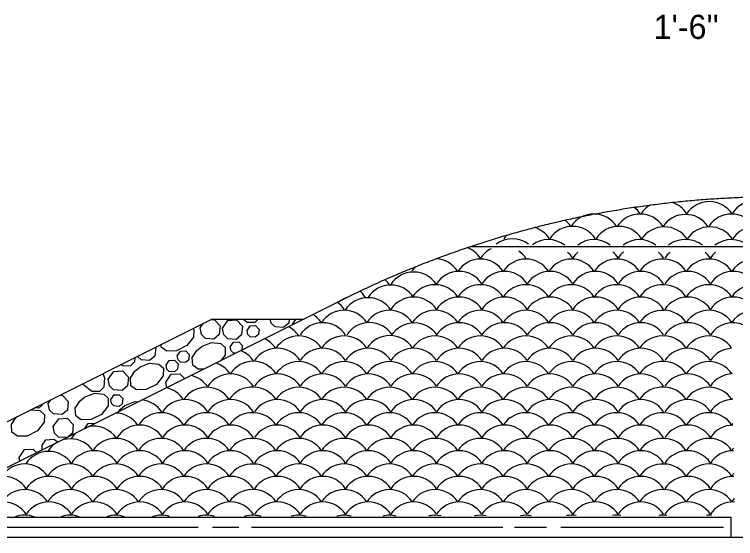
# Model space of a CAD drawing. Extents: x 1007 to 1035.5, y 1000.5 to 1021.5.
# Drawn here: x 1010.44 to 1016.41, y 1005.18 to 1009.52 of the extents above; entities that cross this region are included whole.
import ezdxf

# ---------------------------------------------------------------- set-up
doc = ezdxf.new("R2010")
doc.units = 0
doc.layers.add('1', color=7, linetype='Continuous')
doc.layers.add('5', color=7, linetype='Continuous')

msp = doc.modelspace()

# ---------------------------------------------------------------- linework, layer by layer
at = {"layer": '1'}
for p, q in [((1014.2156, 1007.5984), (1024.5151, 1007.5984)), ((1009.5502, 1005.3571), (1013.1994, 1007.1817)), ((1008.4374, 1005.18), (1012.0662, 1006.9942)), ((1012.8244, 1006.9942), (1012.0662, 1006.9942)), ((1009.4063, 1005.3571), (1016.3695, 1005.3571)), ((1016.3695, 1005.3571), (1016.3695, 1005.1904)), ((1009.982, 1005.2737), (1011.9588, 1005.2737)), ((1012.0775, 1005.2737), (1012.2941, 1005.2737)), ((1012.3988, 1005.2737), (1014.4804, 1005.2737)), ((1014.5782, 1005.2737), (1014.8437, 1005.2737)), ((1014.9624, 1005.2737), (1016.3105, 1005.2737)), ((1009.4063, 1005.1904), (1030.2724, 1005.1904))]:
    msp.add_line(p, q, dxfattribs=at)
msp.add_spline([(1013.1352, 1007.1494), (1013.2015, 1007.1822), (1013.268, 1007.2144), (1013.3347, 1007.246), (1013.4015, 1007.2769), (1013.4684, 1007.3072), (1013.5355, 1007.3368), (1013.6028, 1007.3658), (1013.6702, 1007.3942), (1013.7378, 1007.4219), (1013.8054, 1007.449), (1013.8733, 1007.4754), (1013.9413, 1007.5012), (1014.0094, 1007.5264), (1014.0778, 1007.551), (1014.1462, 1007.5748), (1014.2148, 1007.5982), (1014.2836, 1007.6207), (1014.3524, 1007.6427), (1014.4215, 1007.6641), (1014.4908, 1007.6848), (1014.5601, 1007.7049), (1014.6296, 1007.7243), (1014.6993, 1007.7432), (1014.7691, 1007.7613), (1014.839, 1007.7788), (1014.9091, 1007.7957), (1014.9794, 1007.812), (1015.0498, 1007.8276), (1015.1203, 1007.8426), (1015.1911, 1007.8569), (1015.2619, 1007.8706), (1015.3329, 1007.8837), (1015.4041, 1007.8961), (1015.4754, 1007.9079), (1015.5469, 1007.9191), (1015.6185, 1007.9296), (1015.6903, 1007.9395), (1015.7622, 1007.9487), (1015.8343, 1007.9573), (1015.9065, 1007.9652), (1015.9788, 1007.9726), (1016.0513, 1007.9793), (1016.124, 1007.9853), (1016.1968, 1007.9907), (1016.2698, 1007.9956), (1016.3429, 1007.9997), (1016.4162, 1008.0032), (1016.4896, 1008.0061), (1016.5632, 1008.0083), (1016.6369, 1008.0099), (1016.7108, 1008.0108), (1016.7848, 1008.0112)], degree=3, dxfattribs=at)
at = {"layer": '5'}
for points in [[(1012.0582, 1006.9902), (1012.0904, 1006.9921), (1012.1402, 1006.9405), (1012.133, 1006.8682), (1012.0888, 1006.8314), (1012.0182, 1006.8366), (1011.9849, 1006.8687), (1011.9741, 1006.9242)], [(1011.9741, 1006.9242), (1012, 1006.9612)], [(1012.1584, 1006.9215), (1012.2033, 1006.9852), (1012.2748, 1006.9893), (1012.3246, 1006.9377), (1012.3173, 1006.8655), (1012.2732, 1006.8287), (1012.2025, 1006.8338), (1012.1693, 1006.8661), (1012.1585, 1006.9215)], [(1012.452, 1006.9942), (1012.4272, 1006.9682), (1012.3647, 1006.9693), (1012.3328, 1006.9942)], [(1012.3623, 1006.9018), (1012.3893, 1006.9401), (1012.4322, 1006.9425), (1012.462, 1006.9116), (1012.4577, 1006.8682), (1012.4312, 1006.8462), (1012.3888, 1006.8492), (1012.3688, 1006.8686), (1012.3623, 1006.9017)], [(1012.7123, 1006.9942), (1012.7092, 1006.9631), (1012.665, 1006.9263), (1012.5943, 1006.9314), (1012.5611, 1006.9637), (1012.5552, 1006.9942)], [(1012.7397, 1006.9558), (1012.7667, 1006.9942)], [(1011.9134, 1006.9178), (1011.9215, 1006.9102), (1011.9203, 1006.8477), (1011.8648, 1006.7767), (1011.7789, 1006.7337), (1011.698, 1006.7322), (1011.6525, 1006.7647), (1011.651, 1006.7867)], [(1011.6052, 1006.7637), (1011.6066, 1006.7623), (1011.5994, 1006.6901), (1011.5552, 1006.6532), (1011.4845, 1006.6584), (1011.4538, 1006.6882)], [(1012.0025, 1006.5832), (1011.9582, 1006.5825), (1011.9126, 1006.6149), (1011.9083, 1006.6793), (1011.9453, 1006.737), (1011.9876, 1006.7707)], [(1011.9842, 1006.7686), (1012.068, 1006.8018), (1012.145, 1006.7952), (1012.1817, 1006.7604), (1012.1805, 1006.6979), (1012.1476, 1006.6558)], [(1012.2237, 1006.7672), (1012.2505, 1006.8056), (1012.2935, 1006.808), (1012.3233, 1006.7771), (1012.3198, 1006.7419)], [(1012.2634, 1006.7137), (1012.2501, 1006.7147), (1012.2302, 1006.7341), (1012.2237, 1006.7672)], [(1011.7844, 1006.6937), (1011.8113, 1006.732), (1011.8543, 1006.7344), (1011.8841, 1006.7035), (1011.8798, 1006.6602), (1011.8533, 1006.6381), (1011.8108, 1006.6412), (1011.7909, 1006.6605), (1011.7844, 1006.6937)], [(1011.4318, 1006.6771), (1011.429, 1006.6442), (1011.3942, 1006.6076), (1011.3317, 1006.6087), (1011.3174, 1006.6199)], [(1011.6919, 1006.616), (1011.7188, 1006.6542), (1011.7618, 1006.6567), (1011.7916, 1006.6257), (1011.7873, 1006.5824), (1011.7608, 1006.5603), (1011.7183, 1006.5634), (1011.6984, 1006.5827), (1011.692, 1006.616)], [(1011.4718, 1006.5978), (1011.5557, 1006.6311), (1011.6327, 1006.6244), (1011.6693, 1006.5896), (1011.6681, 1006.5271), (1011.6125, 1006.4561), (1011.5267, 1006.4132), (1011.4458, 1006.4117), (1011.4003, 1006.4441), (1011.3959, 1006.5086), (1011.4328, 1006.5662), (1011.4752, 1006.5999)], [(1011.1679, 1006.5452), (1011.182, 1006.5097), (1011.1753, 1006.4327), (1011.1406, 1006.3961), (1011.0781, 1006.3972), (1011.007, 1006.4528), (1011.0023, 1006.4623)], [(1011.2133, 1006.4995), (1011.2582, 1006.5632), (1011.3298, 1006.5673), (1011.3795, 1006.5157), (1011.3723, 1006.4435), (1011.3281, 1006.4067), (1011.2574, 1006.4118), (1011.2242, 1006.4441), (1011.2134, 1006.4995)], [(1011.6889, 1006.4759), (1011.7338, 1006.5396), (1011.8053, 1006.5437), (1011.8438, 1006.5039)], [(1011.6978, 1006.4309), (1011.689, 1006.4758)], [(1010.8084, 1006.3654), (1010.8315, 1006.3667), (1010.8813, 1006.3152), (1010.874, 1006.2429), (1010.8298, 1006.2061), (1010.7592, 1006.2112), (1010.7259, 1006.2434), (1010.7152, 1006.2989)], [(1011.0158, 1006.3498), (1011.0998, 1006.3831), (1011.1768, 1006.3764), (1011.2133, 1006.3417), (1011.2122, 1006.2792), (1011.1567, 1006.2081), (1011.0708, 1006.1652), (1010.9898, 1006.1637), (1010.9443, 1006.1962), (1010.94, 1006.2606), (1010.9769, 1006.3182), (1011.0193, 1006.352)], [(1011.2338, 1006.3301), (1011.2607, 1006.3684), (1011.3036, 1006.3708), (1011.3334, 1006.3399), (1011.3292, 1006.2965), (1011.3026, 1006.2744), (1011.2602, 1006.2775), (1011.2403, 1006.2969), (1011.2338, 1006.3301)], [(1010.6648, 1006.2936), (1010.6636, 1006.2818), (1010.6371, 1006.2597), (1010.6022, 1006.2623)], [(1010.7152, 1006.2989), (1010.7367, 1006.3296)], [(1011.3499, 1006.281), (1011.4338, 1006.3142), (1011.4599, 1006.312)], [(1010.5705, 1006.2465), (1010.6472, 1006.2398), (1010.6838, 1006.205), (1010.6826, 1006.1425), (1010.627, 1006.0715), (1010.5412, 1006.0286), (1010.4603, 1006.0272), (1010.4147, 1006.0595), (1010.4103, 1006.124), (1010.4473, 1006.1816), (1010.4583, 1006.1903)], [(1011.2998, 1006.2319), (1011.311, 1006.2494), (1011.3533, 1006.2832)], [(1010.7573, 1006.108), (1010.8021, 1006.1717), (1010.8737, 1006.1758), (1010.9234, 1006.1242), (1010.9162, 1006.052), (1010.8803, 1006.0222)], [(1010.8672, 1006.0156), (1010.8013, 1006.0203), (1010.7682, 1006.0526), (1010.7573, 1006.108)], [(1011.0178, 1006.0909), (1011.0472, 1006.1327), (1011.1085, 1006.1362)], [(1010.6652, 1005.9146), (1010.6645, 1005.9524), (1010.6968, 1005.998), (1010.7613, 1006.0022), (1010.796, 1005.98)], [(1010.4756, 1005.8521), (1010.5203, 1005.9159), (1010.5919, 1005.9199), (1010.6193, 1005.8917)], [(1010.4813, 1005.8227), (1010.4756, 1005.8521)]]:
    msp.add_lwpolyline(points, dxfattribs=at)
for centre, start, end in [((1015.8158, 1007.7474), 33.13863, 73.023), ((1016.1921, 1007.7437), 33.13863, 146.86137), ((1016.5721, 1007.7509), 33.13863, 146.86137), ((1015.4358, 1007.74), 33.13863, 54.05486), ((1015.8158, 1007.7474), 120.67657, 146.86137), ((1015.2348, 1007.6414), 33.13863, 146.86137), ((1015.4358, 1007.74), 145.18157, 146.86137), ((1015.6185, 1007.6414), 33.13863, 146.86137), ((1015.9948, 1007.6377), 33.13863, 146.86137), ((1016.3765, 1007.6412), 33.13863, 146.86137), ((1014.8548, 1007.6414), 33.13863, 50.85968), ((1014.6795, 1007.539), 33.13863, 73.46317), ((1015.0595, 1007.539), 33.13863, 146.86137), ((1015.443, 1007.539), 33.13863, 146.86137), ((1015.8195, 1007.5354), 33.13863, 146.86137), ((1016.1958, 1007.5354), 33.13863, 146.86137), ((1016.576, 1007.539), 59.20356, 146.86137), ((1014.5604, 1007.4365), 53.28262, 126.50427), ((1014.6795, 1007.539), 137.28892, 146.86137), ((1014.86, 1007.4292), 53.28262, 126.50427), ((1015.2365, 1007.4292), 52.9847, 126.8022), ((1015.613, 1007.4292), 52.68882, 127.09808), ((1015.9895, 1007.4292), 85.74756, 127.39196), ((1016, 1007.4292), 52.38677, 88.43784), ((1016.3765, 1007.4292), 52.0949, 127.692), ((1014.1087, 1007.3763), 33.13863, 70.21231), ((1014.4836, 1007.3763), 115.93883, 146.86137), ((1014.4836, 1007.3763), 33.13863, 54.35994), ((1014.8725, 1007.378), 33.13863, 49.90703), ((1015.249, 1007.378), 130.09297, 146.86137), ((1015.249, 1007.378), 33.13863, 49.90703), ((1015.6255, 1007.378), 130.09297, 146.86137), ((1015.6255, 1007.378), 33.13863, 49.90703), ((1016.0125, 1007.378), 130.09297, 146.86137), ((1016.0125, 1007.378), 33.13863, 49.90703), ((1016.389, 1007.378), 130.09297, 146.86137), ((1013.9169, 1007.2717), 33.13863, 87.09256), ((1014.2965, 1007.2682), 33.13863, 146.86137), ((1014.673, 1007.2682), 33.13863, 146.86137), ((1015.0495, 1007.2682), 33.13863, 146.86137), ((1015.426, 1007.2682), 33.13863, 146.86137), ((1015.8025, 1007.2682), 85.74756, 146.86137), ((1015.813, 1007.2682), 33.13863, 88.43784), ((1016.1895, 1007.2682), 33.13863, 146.86137), ((1016.566, 1007.2682), 74.96423, 146.86137), ((1013.9169, 1007.2717), 135.47416, 146.86137), ((1013.7425, 1007.1612), 33.13863, 146.86137), ((1014.1195, 1007.166), 33.13863, 146.86137), ((1014.496, 1007.166), 33.13863, 146.86137), ((1014.8725, 1007.166), 33.13863, 146.86137), ((1015.249, 1007.166), 33.13863, 146.86137), ((1015.6255, 1007.166), 33.13863, 146.86137), ((1016.0125, 1007.166), 33.13863, 146.86137), ((1016.389, 1007.166), 33.13863, 146.86137), ((1013.3559, 1007.1553), 33.13863, 48.38215), ((1013.5535, 1007.0535), 33.13863, 146.86137), ((1013.92, 1007.0562), 33.13863, 146.86137), ((1014.2965, 1007.0562), 33.13863, 146.86137), ((1014.673, 1007.0562), 33.13863, 146.86137), ((1015.0495, 1007.0562), 33.13863, 146.86137), ((1015.426, 1007.0562), 33.13863, 146.86137), ((1015.8025, 1007.0562), 85.74756, 146.86137), ((1015.813, 1007.0562), 33.13863, 88.43784), ((1016.1895, 1007.0562), 33.13863, 146.86137), ((1016.566, 1007.0562), 75.86292, 146.86137), ((1013.1525, 1007.0564), 33.13863, 49.86746), ((1012.981, 1006.9517), 33.13863, 55.24067), ((1013.3646, 1006.9488), 33.13863, 146.86137), ((1013.743, 1006.954), 33.13863, 146.86137), ((1014.1195, 1006.954), 33.13863, 146.86137), ((1014.496, 1006.954), 33.13863, 146.86137), ((1014.8725, 1006.954), 33.13863, 146.86137), ((1015.249, 1006.954), 33.13863, 146.86137), ((1015.6255, 1006.954), 33.13863, 146.86137), ((1016.0125, 1006.954), 33.13863, 146.86137), ((1016.389, 1006.954), 33.13863, 146.86137), ((1013.167, 1006.8442), 33.13863, 146.86137), ((1013.542, 1006.8442), 33.13863, 146.86137), ((1013.92, 1006.8442), 33.13863, 146.86137), ((1014.2965, 1006.8442), 33.13863, 146.86137), ((1014.673, 1006.8442), 33.13863, 146.86137), ((1015.0495, 1006.8442), 33.13863, 146.86137), ((1015.426, 1006.8442), 33.13863, 146.86137), ((1015.8025, 1006.8442), 85.74756, 146.86137), ((1015.813, 1006.8442), 33.13863, 88.43784), ((1016.1895, 1006.8442), 33.13863, 146.86137), ((1016.566, 1006.8442), 76.75831, 146.86137), ((1012.7893, 1006.8444), 33.13863, 58.29299), ((1012.99, 1006.742), 33.13863, 146.86137), ((1013.3763, 1006.7424), 33.13863, 146.86137), ((1013.7483, 1006.7395), 33.13863, 146.86137), ((1014.1195, 1006.742), 33.13863, 146.86137), ((1014.496, 1006.742), 33.13863, 146.86137), ((1014.8725, 1006.742), 33.13863, 146.86137), ((1015.249, 1006.742), 33.13863, 146.86137), ((1015.6255, 1006.742), 33.13863, 146.86137), ((1016.0125, 1006.742), 33.13863, 146.86137), ((1016.389, 1006.742), 65.94414, 146.86137), ((1012.6025, 1006.7344), 33.13863, 62.82599), ((1012.4091, 1006.6334), 33.13863, 64.08288), ((1012.7905, 1006.6322), 33.13863, 146.86137), ((1013.167, 1006.6322), 33.13863, 146.86137), ((1013.5449, 1006.6348), 33.13863, 146.86137), ((1013.92, 1006.6322), 33.13863, 146.86137), ((1014.2965, 1006.6322), 33.13863, 146.86137), ((1014.673, 1006.6322), 33.13863, 146.86137), ((1015.0495, 1006.6322), 33.13863, 146.86137), ((1015.426, 1006.6322), 33.13863, 146.86137), ((1015.8025, 1006.6322), 85.74756, 146.86137), ((1015.813, 1006.6322), 33.13863, 88.43784), ((1016.1895, 1006.6322), 33.85926, 146.86137), ((1012.2289, 1006.5256), 33.13863, 69.33584), ((1012.6135, 1006.53), 33.13863, 146.86137), ((1012.99, 1006.53), 33.13863, 146.86137), ((1013.3665, 1006.53), 33.13863, 146.86137), ((1013.743, 1006.53), 33.13863, 146.86137), ((1014.1195, 1006.53), 33.13863, 146.86137), ((1014.496, 1006.53), 33.13863, 146.86137), ((1014.8725, 1006.53), 33.13863, 146.86137), ((1015.249, 1006.53), 33.13863, 146.86137), ((1015.6255, 1006.53), 33.13863, 146.86137), ((1016.0125, 1006.53), 33.13863, 146.86137), ((1016.389, 1006.53), 93.21168, 146.86137), ((1012.4135, 1006.4223), 33.13863, 146.86137), ((1012.7905, 1006.4202), 33.13863, 146.86137), ((1013.167, 1006.4202), 33.13863, 146.86137), ((1013.5435, 1006.4202), 33.13863, 146.86137), ((1013.92, 1006.4202), 33.13863, 146.86137), ((1014.2965, 1006.4202), 33.13863, 146.86137), ((1014.673, 1006.4202), 33.13863, 146.86137), ((1015.0495, 1006.4202), 33.13863, 146.86137), ((1015.426, 1006.4202), 33.13863, 146.86137), ((1015.8025, 1006.4202), 85.74756, 146.86137), ((1015.813, 1006.4202), 33.13863, 88.43784), ((1016.1895, 1006.4202), 33.13863, 146.86137), ((1012.0333, 1006.4201), 33.13863, 71.77514), ((1011.8473, 1006.3115), 33.13863, 77.08085), ((1012.2265, 1006.318), 33.13863, 146.86137), ((1012.6135, 1006.318), 33.13863, 146.86137), ((1012.99, 1006.318), 33.13863, 146.86137), ((1013.3665, 1006.318), 33.13863, 146.86137), ((1013.743, 1006.318), 33.13863, 146.86137), ((1014.1195, 1006.318), 33.13863, 146.86137), ((1014.496, 1006.318), 33.13863, 146.86137), ((1014.8725, 1006.318), 33.13863, 146.86137), ((1015.249, 1006.318), 33.13863, 146.86137), ((1015.6255, 1006.318), 33.13863, 146.86137), ((1016.0125, 1006.318), 33.13863, 146.86137), ((1016.389, 1006.318), 92.21439, 146.86137), ((1016.566, 1006.4202), 145.65474, 146.86137), ((1011.648, 1006.2072), 33.13863, 78.79814), ((1012.027, 1006.2082), 33.13863, 146.86137), ((1012.4035, 1006.2082), 85.74756, 146.86137), ((1012.414, 1006.2082), 33.13863, 88.43784), ((1012.7905, 1006.2082), 33.13863, 146.86137), ((1013.167, 1006.2082), 33.13863, 146.86137), ((1013.5435, 1006.2082), 33.13863, 146.86137), ((1013.92, 1006.2082), 33.13863, 146.86137), ((1014.2965, 1006.2082), 33.13863, 146.86137), ((1014.673, 1006.2082), 33.13863, 146.86137), ((1015.0495, 1006.2082), 33.13863, 146.86137), ((1015.426, 1006.2082), 33.13863, 146.86137), ((1015.8025, 1006.2082), 85.74756, 146.86137), ((1015.813, 1006.2082), 33.13863, 88.43784), ((1016.1895, 1006.2082), 33.13863, 146.86137), ((1011.4696, 1006.1029), 33.13863, 84.80841), ((1011.85, 1006.106), 33.13863, 146.86137), ((1012.2265, 1006.106), 33.13863, 146.86137), ((1012.6135, 1006.106), 33.13863, 146.86137), ((1012.99, 1006.106), 33.13863, 146.86137), ((1013.3665, 1006.106), 33.13863, 146.86137), ((1013.743, 1006.106), 33.13863, 146.86137), ((1014.1195, 1006.106), 33.13863, 146.86137), ((1014.496, 1006.106), 33.13863, 146.86137), ((1014.8725, 1006.106), 33.13863, 146.86137), ((1015.249, 1006.106), 33.13863, 146.86137), ((1015.6255, 1006.106), 33.13863, 146.86137), ((1016.0125, 1006.106), 33.13863, 146.86137), ((1016.389, 1006.106), 91.21745, 146.86137), ((1016.566, 1006.2082), 143.96868, 146.86137), ((1011.2704, 1005.994), 33.13863, 89.09071), ((1011.6505, 1005.9962), 33.13863, 146.86137), ((1012.027, 1005.9962), 33.13863, 146.86137), ((1012.4035, 1005.9962), 85.74756, 146.86137), ((1012.414, 1005.9962), 33.13863, 88.43784), ((1012.7905, 1005.9962), 33.13863, 146.86137), ((1013.167, 1005.9962), 33.13863, 146.86137), ((1013.5435, 1005.9962), 33.13863, 146.86137), ((1013.92, 1005.9962), 33.13863, 146.86137), ((1014.2965, 1005.9962), 33.13863, 146.86137), ((1014.673, 1005.9962), 33.13863, 146.86137), ((1015.0495, 1005.9962), 33.13863, 146.86137), ((1015.426, 1005.9962), 33.13863, 146.86137), ((1015.8025, 1005.9962), 85.74756, 146.86137), ((1015.813, 1005.9962), 33.13863, 88.43784), ((1016.1895, 1005.9962), 33.13863, 146.86137), ((1011.0944, 1005.885), 33.13863, 102.65801), ((1011.2704, 1005.994), 144.0391, 146.86137), ((1011.4735, 1005.894), 33.13863, 146.86137), ((1011.85, 1005.894), 33.13863, 146.86137), ((1012.2265, 1005.894), 33.13863, 146.86137), ((1012.6135, 1005.894), 33.13863, 146.86137), ((1012.99, 1005.894), 33.13863, 146.86137), ((1013.3665, 1005.894), 33.13863, 146.86137), ((1013.743, 1005.894), 33.13863, 146.86137), ((1014.1195, 1005.894), 33.13863, 146.86137), ((1014.496, 1005.894), 33.13863, 146.86137), ((1014.8725, 1005.894), 33.13863, 146.86137), ((1015.249, 1005.894), 33.13863, 146.86137), ((1015.6255, 1005.894), 33.13863, 146.86137), ((1016.0125, 1005.894), 33.13863, 146.86137), ((1016.389, 1005.894), 90.22056, 146.86137), ((1016.566, 1005.9962), 142.34586, 146.86137), ((1011.0944, 1005.885), 130.47234, 146.86137), ((1010.8997, 1005.7807), 33.13863, 146.86137), ((1011.274, 1005.7842), 33.13863, 146.86137), ((1011.6505, 1005.7842), 33.13863, 146.86137), ((1012.027, 1005.7842), 33.13863, 146.86137), ((1012.4035, 1005.7842), 85.74756, 146.86137), ((1012.414, 1005.7842), 33.13863, 88.43784), ((1012.7905, 1005.7842), 33.13863, 146.86137), ((1013.167, 1005.7842), 33.13863, 146.86137), ((1013.5435, 1005.7842), 33.13863, 146.86137), ((1013.92, 1005.7842), 33.13863, 146.86137), ((1014.2965, 1005.7842), 33.13863, 146.86137), ((1014.673, 1005.7842), 33.13863, 146.86137), ((1015.0495, 1005.7842), 33.13863, 146.86137), ((1015.426, 1005.7842), 33.13863, 146.86137), ((1015.8025, 1005.7842), 85.74756, 146.86137), ((1015.813, 1005.7842), 33.13863, 88.43784), ((1016.1895, 1005.7842), 33.13863, 146.86137), ((1010.719, 1005.6764), 33.13863, 146.86137), ((1011.097, 1005.682), 33.13863, 146.86137), ((1011.4735, 1005.682), 33.13863, 146.86137), ((1011.85, 1005.682), 33.13863, 146.86137), ((1012.2265, 1005.682), 33.13863, 146.86137), ((1012.6135, 1005.682), 33.13863, 146.86137), ((1012.99, 1005.682), 33.13863, 146.86137), ((1013.3665, 1005.682), 33.13863, 146.86137), ((1013.743, 1005.682), 33.13863, 146.86137), ((1014.1195, 1005.682), 33.13863, 146.86137), ((1014.496, 1005.682), 33.13863, 146.86137), ((1014.8725, 1005.682), 33.13863, 146.86137), ((1015.249, 1005.682), 33.13863, 146.86137), ((1015.6255, 1005.682), 33.13863, 146.86137), ((1016.0125, 1005.682), 33.13863, 146.86137), ((1016.389, 1005.682), 89.22342, 146.86137), ((1016.566, 1005.7842), 140.77847, 146.86137), ((1010.521, 1005.5722), 33.13863, 146.86137), ((1010.8975, 1005.5722), 33.13863, 146.86137), ((1011.274, 1005.5722), 33.13863, 146.86137), ((1011.6505, 1005.5722), 33.13863, 146.86137), ((1012.027, 1005.5722), 33.13863, 146.86137), ((1012.4035, 1005.5722), 85.74756, 146.86137), ((1012.414, 1005.5722), 33.13863, 88.43784), ((1012.7905, 1005.5722), 33.13863, 146.86137), ((1013.167, 1005.5722), 33.13863, 146.86137), ((1013.5435, 1005.5722), 33.13863, 146.86137), ((1013.92, 1005.5722), 33.13863, 146.86137), ((1014.2965, 1005.5722), 33.13863, 146.86137), ((1014.673, 1005.5722), 33.13863, 146.86137), ((1015.0495, 1005.5722), 33.13863, 146.86137), ((1015.426, 1005.5722), 33.13863, 146.86137), ((1015.8025, 1005.5722), 85.74756, 146.86137), ((1015.813, 1005.5722), 33.13863, 88.43784), ((1016.1895, 1005.5722), 33.13863, 146.86137), ((1010.344, 1005.47), 33.13863, 146.86137), ((1010.7205, 1005.47), 33.13863, 146.86137), ((1011.097, 1005.47), 33.13863, 146.86137), ((1011.4735, 1005.47), 33.13863, 146.86137), ((1011.85, 1005.47), 33.13863, 146.86137), ((1012.2265, 1005.47), 33.13863, 146.86137), ((1012.6135, 1005.47), 33.13863, 146.86137), ((1012.99, 1005.47), 33.13863, 146.86137), ((1013.3665, 1005.47), 33.13863, 146.86137), ((1013.743, 1005.47), 33.13863, 146.86137), ((1014.1195, 1005.47), 33.13863, 146.86137), ((1014.496, 1005.47), 33.13863, 146.86137), ((1014.8725, 1005.47), 33.13863, 146.86137), ((1015.249, 1005.47), 33.13863, 146.86137), ((1015.6255, 1005.47), 33.13863, 146.86137), ((1016.0125, 1005.47), 33.13863, 146.86137), ((1016.389, 1005.47), 88.22571, 146.86137), ((1016.566, 1005.5722), 139.26014, 146.86137), ((1010.521, 1005.3602), 33.13863, 146.86137), ((1010.8975, 1005.3602), 33.13863, 146.86137), ((1011.274, 1005.3602), 33.13863, 146.86137), ((1011.6505, 1005.3602), 33.13863, 146.86137), ((1012.027, 1005.3602), 33.13863, 146.86137), ((1012.4035, 1005.3602), 85.74756, 146.86137), ((1012.414, 1005.3602), 33.13863, 88.43784), ((1012.7905, 1005.3602), 33.13863, 146.86137), ((1013.167, 1005.3602), 33.13863, 146.86137), ((1013.5435, 1005.3602), 33.13863, 146.86137), ((1013.92, 1005.3602), 33.13863, 146.86137), ((1014.2965, 1005.3602), 33.13863, 146.86137), ((1014.673, 1005.3602), 33.13863, 146.86137), ((1015.0495, 1005.3602), 33.13863, 146.86137), ((1015.426, 1005.3602), 33.13863, 146.86137), ((1015.8025, 1005.3602), 85.74756, 146.86137), ((1015.813, 1005.3602), 33.13863, 88.43784), ((1016.1895, 1005.3602), 33.13863, 146.86137), ((1016.566, 1005.3602), 137.78555, 146.86137), ((1010.344, 1005.258), 33.13863, 146.86137), ((1010.7205, 1005.258), 33.13863, 146.86137), ((1011.097, 1005.258), 33.13863, 146.86137), ((1011.4735, 1005.258), 33.13863, 146.86137), ((1011.85, 1005.258), 33.13863, 146.86137), ((1012.2265, 1005.258), 33.13863, 146.86137), ((1012.6135, 1005.258), 33.13863, 146.86137), ((1012.99, 1005.258), 33.13863, 146.86137), ((1013.3665, 1005.258), 33.13863, 146.86137), ((1013.743, 1005.258), 33.13863, 146.86137), ((1014.1195, 1005.258), 33.13863, 146.86137), ((1014.496, 1005.258), 33.13863, 146.86137), ((1014.8725, 1005.258), 33.13863, 146.86137), ((1015.249, 1005.258), 33.13863, 146.86137), ((1015.6255, 1005.258), 33.13863, 146.86137), ((1016.0125, 1005.258), 33.13863, 146.86137), ((1016.389, 1005.258), 87.22715, 146.86137), ((1010.521, 1005.1482), 69.91253, 110.34949), ((1010.8975, 1005.1482), 70.5567, 109.70532), ((1011.274, 1005.1482), 71.22191, 109.04011), ((1011.6505, 1005.1482), 71.91048, 108.35154), ((1012.027, 1005.1482), 72.62515, 107.63687), ((1012.4035, 1005.1482), 85.74756, 106.89274), ((1012.414, 1005.1482), 73.39049, 88.43784), ((1012.7905, 1005.1482), 74.1692, 106.09282), ((1013.167, 1005.1482), 74.98681, 105.27521), ((1013.5435, 1005.1482), 75.84999, 104.41203), ((1013.92, 1005.1482), 76.76759, 103.49443), ((1014.2965, 1005.1482), 77.75171, 102.51031), ((1014.673, 1005.1482), 78.81969, 101.44232), ((1015.0495, 1005.1482), 79.99804, 100.26398), ((1015.426, 1005.1482), 81.33096, 98.93106), ((1015.8025, 1005.1482), 85.74756, 97.35853), ((1015.813, 1005.1482), 82.95225, 88.43784), ((1016.1895, 1005.1482), 84.99644, 95.26558)]:
    msp.add_arc(centre, 0.225, start, end, dxfattribs=at)

# ---------------------------------------------------------------- texts
at = {"layer": '1'}
msp.add_text("1'-6''", height=0.2, dxfattribs=at).set_placement((1015.7311, 1009.3153))

doc.saveas('drawing.dxf')
